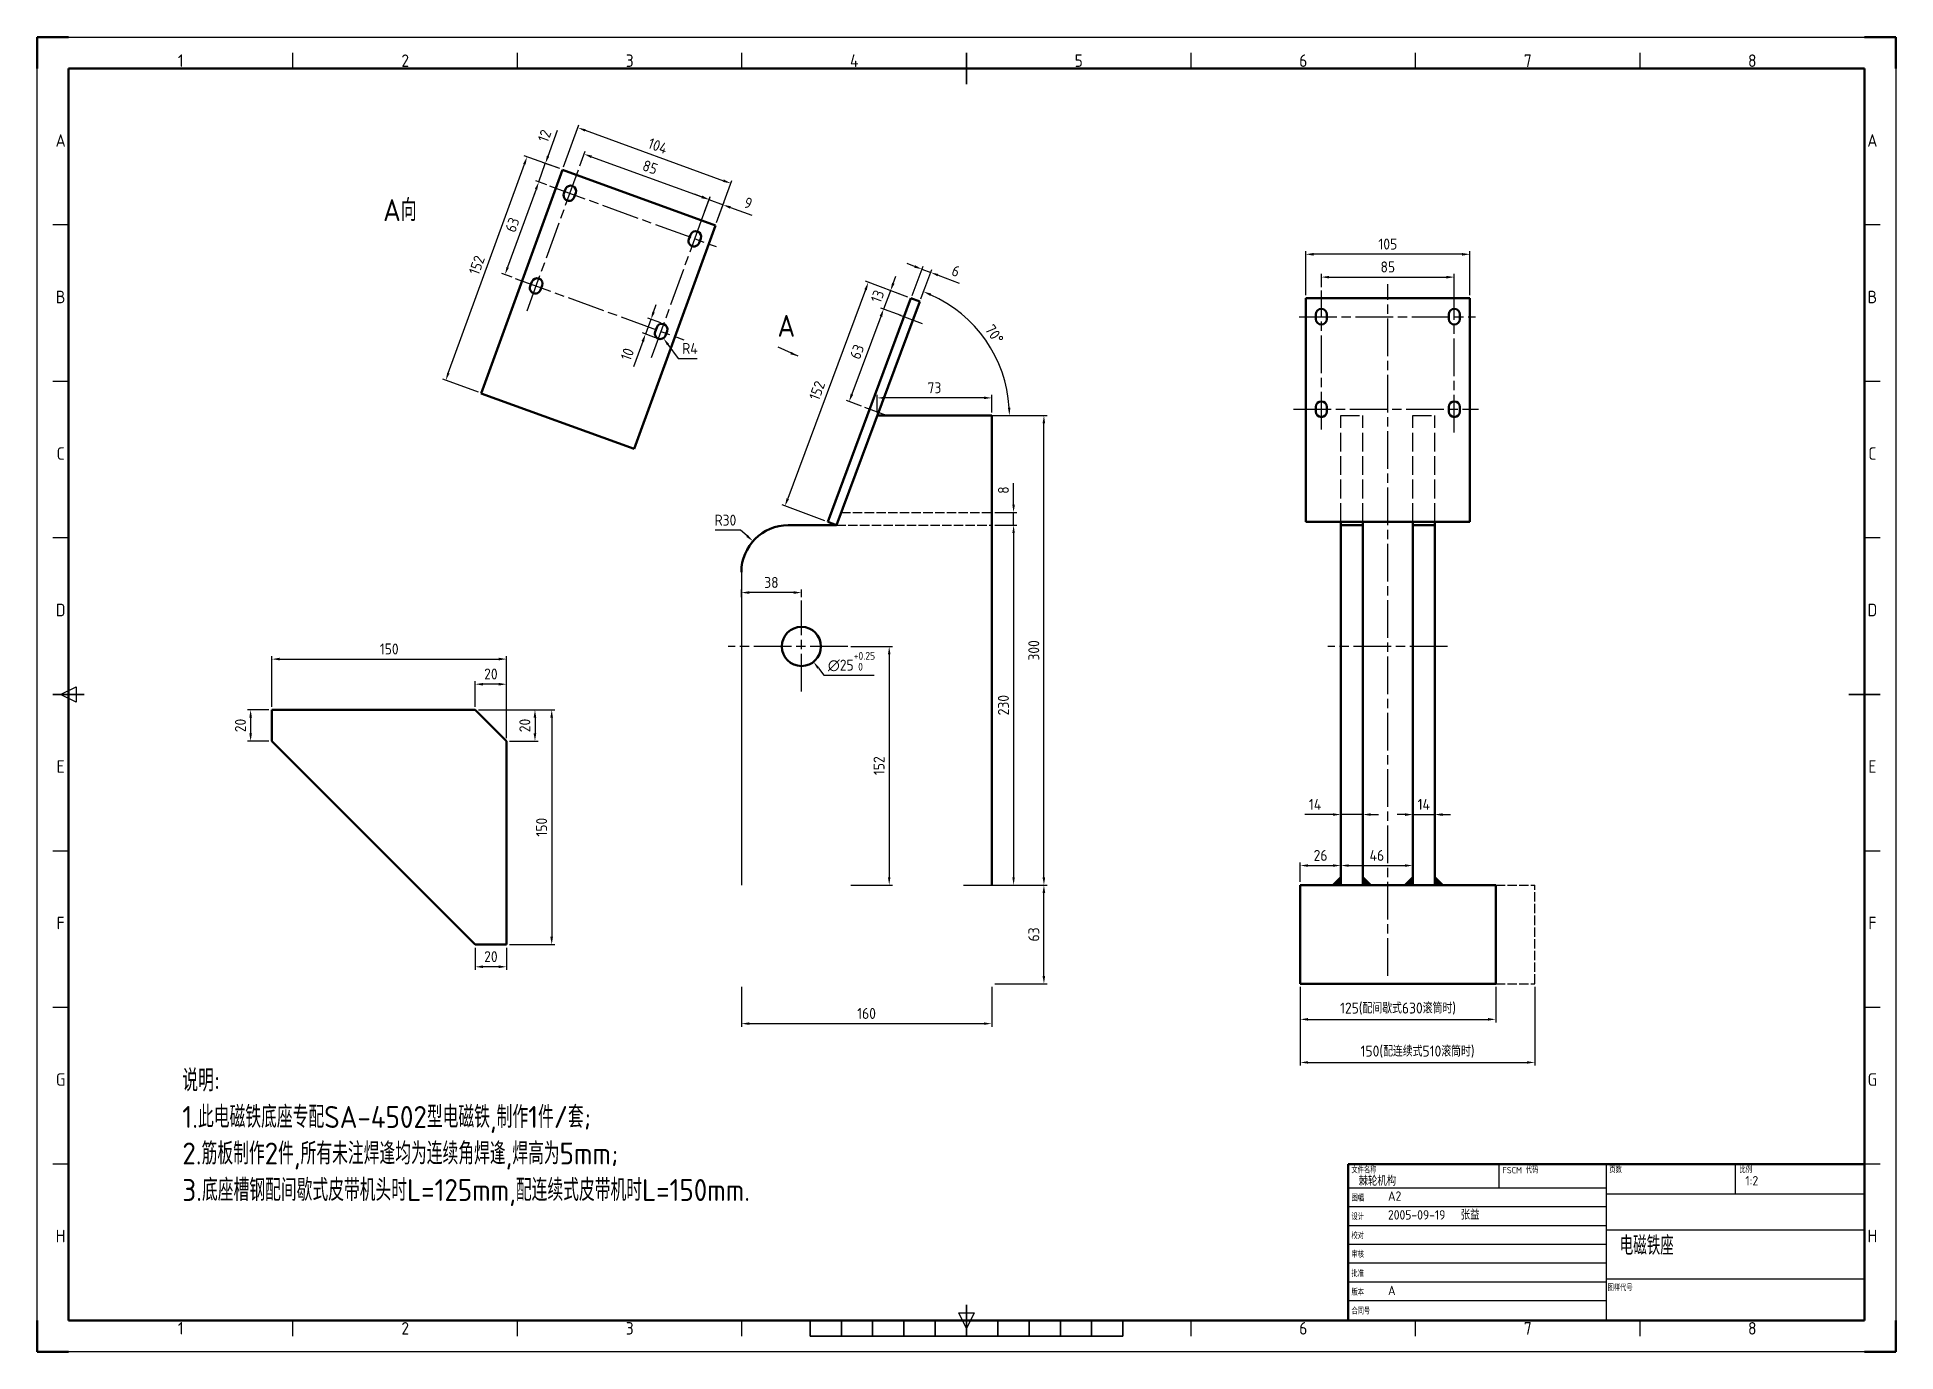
# Model space of a CAD drawing. Header units: millimetres. Extents: x 0 to 1188, y 0 to 840.
import ezdxf
from ezdxf.enums import TextEntityAlignment as Align

# ---------------------------------------------------------------- set-up
doc = ezdxf.new("R2010")
doc.units = ezdxf.units.MM
doc.header["$LTSCALE"] = 2
for name, pattern in [('AM_ISO02W050', [7.5, 6, -1.5]), ('AM_ISO02W050x2', [3.75, 3, -0.75]), ('AM_ISO08W050', [18, 12, -1.5, 3, -1.5]), ('AM_ISO09W050', [22.5, 12, -1.5, 3, -1.5, 3, -1.5])]:
    doc.linetypes.add(name, pattern=pattern)
doc.layers.add('1轮廓实线层', color=7, linetype='Continuous')
for name, color, linetype, lineweight in [('AM_0', 7, 'Continuous', 50), ('AM_11', 3, 'AM_ISO09W050', 25), ('AM_3', 6, 'AM_ISO02W050', 25), ('AM_5', 3, 'Continuous', 25), ('AM_6', 2, 'Continuous', 35), ('AM_7', 4, 'AM_ISO08W050', 25), ('AM_BOR', 7, 'Continuous', 50)]:
    doc.layers.add(name, color=color, linetype=linetype, lineweight=lineweight)
doc.styles.add('ACISOTS', font='isocp.shx', dxfattribs={"height": 1, "bigfont": 'gbcbig.shx'})
doc.styles.get("Standard").update_dxf_attribs({"font": 'ISOCP.SHX', "bigfont": 'gbcbig.shx'})
doc.dimstyles.new('AM_ISO', dxfattribs={"dimscale": 2, "dimtxt": 3.5, "dimasz": 2.5, "dimexe": 1, "dimexo": 1, "dimgap": 1.5, "dimtad": 1, "dimdec": 0, "dimdsep": 46, "dimtxsty": 'Standard', "dimcen": 0, "dimclrd": 256, "dimclre": 256, "dimclrt": 2, "dimadec": 0, "dimazin": 2, "dimtp": 0.1, "dimtm": 0.1, "dimtfac": 0.71, "dimtdec": 0, "dimtmove": 0, "dimatfit": 3, "dimfxl": 1, "dimlwd": -1, "dimlwe": -1, "dimarcsym": 1})
doc.dimstyles.new('AM_ISO$3', dxfattribs={"dimscale": 2, "dimtxt": 3.5, "dimasz": 2.5, "dimexe": 1, "dimexo": 1, "dimgap": 1.5, "dimtad": 1, "dimtoh": 1, "dimdec": 0, "dimdsep": 46, "dimtxsty": 'Standard', "dimcen": 0, "dimclrd": 256, "dimclre": 256, "dimclrt": 2, "dimadec": 0, "dimazin": 2, "dimtp": 0.1, "dimtm": 0.1, "dimtfac": 0.71, "dimtdec": 0, "dimtofl": 0, "dimtmove": 0, "dimatfit": 0, "dimfxl": 1, "dimlwd": -1, "dimlwe": -1, "dimarcsym": 1})
doc.dimstyles.new('AM_ISO$4', dxfattribs={"dimscale": 2, "dimtxt": 3.5, "dimasz": 2.5, "dimexe": 1, "dimexo": 1, "dimgap": 1.5, "dimtad": 1, "dimtoh": 1, "dimdec": 0, "dimdsep": 46, "dimtxsty": 'Standard', "dimcen": 0, "dimclrd": 256, "dimclre": 256, "dimclrt": 2, "dimadec": 0, "dimazin": 2, "dimtp": 0.1, "dimtm": 0.1, "dimtfac": 0.71, "dimtdec": 0, "dimtofl": 0, "dimtmove": 0, "dimatfit": 0, "dimfxl": 1, "dimlwd": -1, "dimlwe": -1, "dimarcsym": 1})
doc.dimstyles.new('AM_ISO$7', dxfattribs={"dimscale": 2, "dimtxt": 5, "dimasz": 2.5, "dimexe": 1, "dimexo": 1, "dimgap": 1.5, "dimtad": 1, "dimdec": 0, "dimdsep": 46, "dimtxsty": 'Standard', "dimcen": 0, "dimclrd": 256, "dimclre": 256, "dimclrt": 2, "dimadec": 0, "dimazin": 2, "dimtp": 0.1, "dimtm": 0.1, "dimtfac": 0.71, "dimtdec": 0, "dimtmove": 0, "dimatfit": 3, "dimfxl": 1, "dimlwd": -1, "dimlwe": -1, "dimarcsym": 1})

# ---------------------------------------------------------------- blocks, each defined once
blk = doc.blocks.new('ISO_A2')
for p, q in [((584, 410), (10, 410)), ((10, 410), (10, 10)), ((584, 10), (584, 410)), ((10, 10), (584, 10))]:
    blk.add_line(p, q)
at = {"layer": 'AM_BOR'}
for p, q in [((10, 420), (0, 420)), ((0, 420), (0, 410)), ((594, 420), (584, 420)), ((594, 410), (594, 420)), ((0, 0), (0, 10)), ((594, 0), (594, 10)), ((0, 0), (10, 0)), ((594, 0), (584, 0))]:
    blk.add_line(p, q, dxfattribs=at)
at = {"layer": 'AM_BOR', "color": 1, "lineweight": 25}
for p, q in [((0, 420), (594, 420)), ((0, 0), (0, 420)), ((594, 420), (594, 0)), ((81.75, 410), (81.75, 415)), ((153.5, 410), (153.5, 415)), ((225.25, 410), (225.25, 415)), ((368.75, 410), (368.75, 415)), ((440.5, 410), (440.5, 415)), ((512.25, 410), (512.25, 415)), ((10, 360), (5, 360)), ((589, 360), (584, 360)), ((10, 310), (5, 310)), ((589, 310), (584, 310)), ((10, 260), (5, 260)), ((589, 260), (584, 260)), ((7.5, 210), (12.5, 212.5)), ((12.5, 207.5), (7.5, 210)), ((12.5, 212.5), (12.5, 207.5)), ((10, 160), (5, 160)), ((589, 160), (584, 160)), ((10, 110), (5, 110)), ((589, 110), (584, 110)), ((10, 60), (5, 60)), ((589, 60), (584, 60)), ((297, 7.5), (294.5, 12.5)), ((294.5, 12.5), (299.5, 12.5)), ((299.5, 12.5), (297, 7.5)), ((81.75, 5), (81.75, 10)), ((153.5, 5), (153.5, 10)), ((225.25, 5), (225.25, 10)), ((368.75, 5), (368.75, 10)), ((440.5, 5), (440.5, 10)), ((512.25, 5), (512.25, 10)), ((594, 0), (0, 0))]:
    blk.add_line(p, q, dxfattribs=at)
at = {"layer": 'AM_BOR', "color": 2, "lineweight": 35}
for p, q in [((297, 405), (297, 415)), ((5, 210), (15, 210)), ((579, 210), (589, 210)), ((297, 10), (297, 15)), ((247, 5), (247, 10)), ((257, 5), (257, 10)), ((267, 5), (267, 10)), ((277, 5), (277, 10)), ((287, 5), (287, 10)), ((297, 10), (297, 5)), ((307, 5), (307, 10)), ((317, 5), (317, 10)), ((327, 5), (327, 10)), ((337, 5), (337, 10)), ((347, 5), (347, 10)), ((247, 5), (347, 5))]:
    blk.add_line(p, q, dxfattribs=at)
at = {"layer": 'AM_BOR', "color": 1, "lineweight": 25, "style": 'ACISOTS'}
for s, p in [('1', (45.875, 412.5)), ('2', (117.625, 412.5)), ('3', (189.375, 412.5)), ('4', (261.125, 412.5)), ('5', (332.875, 412.5)), ('6', (404.625, 412.5)), ('7', (476.375, 412.5)), ('8', (548.125, 412.5)), ('A', (7.5, 387)), ('A', (586.5, 387)), ('B', (7.5, 337)), ('B', (586.5, 337)), ('C', (7.5, 287)), ('C', (586.5, 287)), ('D', (7.5, 237)), ('D', (586.5, 237)), ('E', (7.5, 187)), ('E', (586.5, 187)), ('F', (7.5, 137)), ('F', (586.5, 137)), ('G', (7.5, 87)), ('G', (586.5, 87)), ('H', (7.5, 37)), ('H', (586.5, 37)), ('1', (45.875, 7.5)), ('2', (117.625, 7.5)), ('3', (189.375, 7.5)), ('6', (404.625, 7.5)), ('7', (476.375, 7.5)), ('8', (548.125, 7.5))]:
    blk.add_text(s, height=4, dxfattribs=at).set_placement(p, align=Align.MIDDLE)
blk = doc.blocks.new('ISO_TITLEA')
for p, q in [((0, 50), (-165, 50)), ((-165, 0), (-165, 50)), ((0, 0), (0, 50)), ((0, 0), (-165, 0))]:
    blk.add_line(p, q)
at = {"layer": 'AM_BOR', "color": 1, "lineweight": 25}
for p, q in [((-116.86, 50), (-116.86, 42.38)), ((-82.5, 0), (-82.5, 50)), ((-41.25, 40.35), (-41.25, 50)), ((-165, 42.38), (-82.5, 42.38)), ((-165, 42), (-165, 30)), ((-165, 36.38), (-82.5, 36.38)), ((0, 40.35), (-82.5, 40.35)), ((-165, 30.38), (-82.5, 30.38)), ((-165, 24.38), (-82.5, 24.38)), ((-82.5, 29.01), (0, 29.01)), ((-165, 18.38), (-82.5, 18.38)), ((-165, 12.38), (-82.5, 12.38)), ((-82.5, 13.29), (0, 13.29)), ((-165, 6.38), (-82.5, 6.38))]:
    blk.add_line(p, q, dxfattribs=at)
at = {"layer": 'AM_BOR', "color": 1, "lineweight": 25, "style": 'ACISOTS'}
for s, p in [('文件名称', (-163.97, 47.04)), ('FSCM 代码', (-115.7, 47.04)), ('页数', (-81.55, 47.11)), ('比例', (-39.97, 47.11)), ('图幅', (-163.97, 38.14)), ('设计', (-163.97, 32.14)), ('校对', (-163.97, 26.05)), ('审核', (-163.97, 20.08)), ('批准', (-163.97, 13.99)), ('版本', (-163.97, 7.99)), ('图样代号', (-82.12, 9.41)), ('合同号', (-163.97, 1.99))]:
    blk.add_text(s, height=2, dxfattribs=at).set_placement(p)
at = {"layer": 'AM_BOR', "color": 2, "lineweight": 35, "style": 'ACISOTS'}
for tag, p, height in [('GEN-TITLE-DWG{13.6}', (-161.69, 43.04), 3), ('GEN-TITLE-FSCM{8.6}', (-113.32, 43.04), 3), ('GEN-TITLE-SHEET{11.8}', (-79.67, 43.11), 3), ('GEN-TITLE-SCA{12.7}', (-38.05, 43.13), 3), ('GEN-TITLE-SIZ{22.6}', (-152.3, 38.23), 3), ('GEN-TITLE-DACT{21}', (-78.21, 33.14), 3.5), ('GEN-TITLE-DAT{7.1}', (-152.3, 32.23), 3), ('GEN-TITLE-NAME{14.9}', (-129.04, 32.23), 3), ('GEN-TITLE-CHKD{7.1}', (-152.3, 26.14), 3), ('GEN-TITLE-CHKM{14.9}', (-129.04, 26.14), 3), ('GEN-TITLE-DES1{12.3}', (-78.24, 20.94), 6), ('GEN-TITLE-APPD{7.1}', (-152.3, 20.17), 3), ('GEN-TITLE-APPM{14.9}', (-129.04, 20.17), 3), ('GEN-TITLE-DES2{24.5}', (-78.21, 15.44), 3), ('GEN-TITLE-ISSD{7.1}', (-152.3, 14.08), 3), ('GEN-TITLE-ISSM{14.9}', (-129.04, 14.08), 3), ('GEN-TITLE-REV{22.6}', (-152.3, 8.08), 3), ('GEN-TITLE-CTRN{19.4}', (-152.3, 2.08), 3.5)]:
    blk.add_attdef(tag, p, '', height=height, dxfattribs=at)
at = {"layer": 'AM_BOR', "style": 'ACISOTS'}
blk.add_attdef('GEN-TITLE-NR{12.3}', (-78.08, 1.63), '', height=6, dxfattribs=at)
blk = doc.blocks.new('*D5')
at = {"layer": 'AM_5'}
for p, q in [((612.1, 298.2), (645.5, 298.2)), ((643.5, 240.2), (643.5, 293.2)), ((612.1, 235.2), (645.5, 235.2))]:
    blk.add_line(p, q, dxfattribs=at)
for points in [[(642.6, 293.2), (644.3, 293.2), (643.5, 298.2)], [(642.6, 240.2), (644.3, 240.2), (643.5, 235.2)]]:
    blk.add_solid(points, dxfattribs=at)
at = {"layer": 'Defpoints', "color": 0}
for p in [(610.1, 298.2), (643.5, 298.2), (610.1, 235.2)]:
    blk.add_point(p, dxfattribs=at)
at = {"layer": 'AM_5', "color": 2, "insert": (637, 266.7), "char_height": 7, "attachment_point": 5, "rotation": 90}
blk.add_mtext('63', dxfattribs=at)
blk = doc.blocks.new('*D6')
at = {"layer": 'AM_5'}
for p, q in [((579, 598.2), (645.5, 598.2)), ((643.5, 303.2), (643.5, 593.2)), ((612.1, 298.2), (645.5, 298.2))]:
    blk.add_line(p, q, dxfattribs=at)
for points in [[(642.6, 593.2), (644.3, 593.2), (643.5, 598.2)], [(642.6, 303.2), (644.3, 303.2), (643.5, 298.2)]]:
    blk.add_solid(points, dxfattribs=at)
at = {"layer": 'Defpoints', "color": 0}
for p in [(577, 598.2), (643.5, 598.2), (610.1, 298.2)]:
    blk.add_point(p, dxfattribs=at)
at = {"layer": 'AM_5', "color": 2, "insert": (637, 448.2), "char_height": 7, "attachment_point": 5, "rotation": 90}
blk.add_mtext('300', dxfattribs=at)
blk = doc.blocks.new('*D7')
at = {"layer": 'AM_5'}
for p, q in [((334, 756), (311.2, 764.2)), ((262.8, 625.4), (311.4, 758.8)), ((282, 613.1), (259.3, 621.4))]:
    blk.add_line(p, q, dxfattribs=at)
for points in [[(310.6, 759.1), (312.2, 758.6), (313.1, 763.5)], [(262.1, 625.7), (263.6, 625.1), (261.1, 620.7)]]:
    blk.add_solid(points, dxfattribs=at)
at = {"layer": 'Defpoints', "color": 0}
for p in [(313.1, 763.5), (335.8, 755.3), (283.8, 612.4)]:
    blk.add_point(p, dxfattribs=at)
at = {"layer": 'AM_5', "color": 2, "insert": (281, 694.3), "char_height": 7, "attachment_point": 5, "rotation": 70}
blk.add_mtext('152', dxfattribs=at)
blk = doc.blocks.new('*D8')
at = {"layer": 'AM_5'}
for p, q in [((336.5, 757.1), (346.3, 784)), ((350.3, 780.5), (438.7, 748.3)), ((434.2, 721.6), (444, 748.5))]:
    blk.add_line(p, q, dxfattribs=at)
for points in [[(350.6, 781.2), (350, 779.7), (345.6, 782.2)], [(438.9, 749.1), (438.4, 747.5), (443.4, 746.6)]]:
    blk.add_solid(points, dxfattribs=at)
at = {"layer": 'Defpoints', "color": 0}
for p in [(335.8, 755.3), (443.4, 746.6), (433.6, 719.7)]:
    blk.add_point(p, dxfattribs=at)
at = {"layer": 'AM_5', "color": 2, "insert": (396.7, 770.5), "char_height": 7, "attachment_point": 5, "rotation": 340}
blk.add_mtext('104', dxfattribs=at)
blk = doc.blocks.new('*D9')
at = {"layer": 'AM_5'}
for p, q in [((450.1, 482.1), (450.1, 487.1)), ((488.5, 482.1), (488.5, 487.1)), ((483.5, 485.1), (455.1, 485.1))]:
    blk.add_line(p, q, dxfattribs=at)
for points in [[(455.1, 486), (455.1, 484.3), (450.1, 485.1)], [(483.5, 486), (483.5, 484.3), (488.5, 485.1)]]:
    blk.add_solid(points, dxfattribs=at)
at = {"layer": 'Defpoints', "color": 0}
for p in [(450.1, 485.1), (450.1, 480.1), (488.5, 480.1)]:
    blk.add_point(p, dxfattribs=at)
at = {"layer": 'AM_5', "color": 2, "insert": (469.3, 491.6), "char_height": 7, "attachment_point": 5}
blk.add_mtext('38', dxfattribs=at)
blk = doc.blocks.new('*D10')
at = {"layer": 'AM_5'}
for p, q in [((449.6, 524.9), (433.3, 524.9)), ((453.8, 521.3), (449.6, 524.9))]:
    blk.add_line(p, q, dxfattribs=at)
blk.add_solid([(454.3, 521.9), (453.2, 520.7), (457.5, 518)], dxfattribs=at)
at = {"layer": 'Defpoints', "color": 0}
for p in [(457.5, 518), (480.1, 498.2)]:
    blk.add_point(p, dxfattribs=at)
at = {"layer": 'AM_5', "color": 2, "insert": (439.9, 531.4), "char_height": 7, "attachment_point": 5}
blk.add_mtext('R30', dxfattribs=at)
blk = doc.blocks.new('*D11')
at = {"layer": 'AM_5'}
for p, q in [((545.4, 678), (541, 666.3)), ((556.6, 673.9), (543.6, 678.7)), ((547.2, 682.7), (548.9, 687.4)), ((552.3, 662.1), (539.2, 666.9)), ((539.3, 661.6), (537.5, 656.9))]:
    blk.add_line(p, q, dxfattribs=at)
for points in [[(546.4, 683), (548, 682.4), (545.4, 678)], [(538.5, 661.9), (540.1, 661.3), (541, 666.3)]]:
    blk.add_solid(points, dxfattribs=at)
at = {"layer": 'Defpoints', "color": 0}
for p in [(541, 666.3), (558.5, 673.2), (554.1, 661.4)]:
    blk.add_point(p, dxfattribs=at)
at = {"layer": 'AM_5', "color": 2, "insert": (537.1, 674.4), "char_height": 7, "attachment_point": 5, "rotation": 69.5696}
blk.add_mtext('13', dxfattribs=at)
blk = doc.blocks.new('*D12')
at = {"layer": 'AM_5'}
for p, q in [((552.3, 662.1), (539.2, 666.9)), ((539.3, 661.6), (520.8, 611.9)), ((526.9, 604.3), (517.2, 607.9))]:
    blk.add_line(p, q, dxfattribs=at)
for points in [[(538.5, 661.9), (540.1, 661.3), (541, 666.3)], [(520, 612.2), (521.6, 611.6), (519, 607.2)]]:
    blk.add_solid(points, dxfattribs=at)
at = {"layer": 'Defpoints', "color": 0}
for p in [(554.1, 661.4), (519, 607.2), (528.8, 603.6)]:
    blk.add_point(p, dxfattribs=at)
at = {"layer": 'AM_5', "color": 2, "insert": (524, 639), "char_height": 7, "attachment_point": 5, "rotation": 69.5696}
blk.add_mtext('63', dxfattribs=at)
blk = doc.blocks.new('*D13')
at = {"layer": 'AM_5'}
for p, q in [((529.5, 678.6), (479.8, 545.2)), ((556.6, 673.9), (529.4, 684)), ((503.4, 531), (476.2, 541.2))]:
    blk.add_line(p, q, dxfattribs=at)
for points in [[(528.7, 678.9), (530.3, 678.3), (531.2, 683.3)], [(479, 545.5), (480.6, 544.9), (478, 540.5)]]:
    blk.add_solid(points, dxfattribs=at)
at = {"layer": 'Defpoints', "color": 0}
for p in [(558.5, 673.2), (478, 540.5), (505.3, 530.3)]:
    blk.add_point(p, dxfattribs=at)
at = {"layer": 'AM_5', "color": 2, "insert": (498.5, 614.2), "char_height": 7, "attachment_point": 5, "rotation": 69.5696}
blk.add_mtext('152', dxfattribs=at)
blk = doc.blocks.new('*D14')
at = {"layer": 'AM_5'}
for p, q in [((537, 600.2), (537, 611.5)), ((605.1, 609.5), (542, 609.5)), ((610.1, 600.2), (610.1, 611.5))]:
    blk.add_line(p, q, dxfattribs=at)
for points in [[(542, 610.4), (542, 608.7), (537, 609.5)], [(605.1, 610.4), (605.1, 608.7), (610.1, 609.5)]]:
    blk.add_solid(points, dxfattribs=at)
at = {"layer": 'Defpoints', "color": 0}
for p in [(537, 609.5), (537, 598.2), (610.1, 598.2)]:
    blk.add_point(p, dxfattribs=at)
at = {"layer": 'AM_5', "color": 2, "insert": (573.5, 616), "char_height": 7, "attachment_point": 5}
blk.add_mtext('73', dxfattribs=at)
blk = doc.blocks.new('*D15')
at = {"layer": 'AM_5'}
for p, q in [((564.8, 672.9), (567.2, 679.2)), ((612.1, 598.2), (623.4, 598.2))]:
    blk.add_line(p, q, dxfattribs=at)
blk.add_arc((537, 598.2), 84.4, 3.3937, 66.1759, dxfattribs=at)
for points in [[(570.8, 674.7), (571.4, 676.2), (566.5, 677.4)], [(622.1, 603.3), (620.5, 603.2), (621.4, 598.2)]]:
    blk.add_solid(points, dxfattribs=at)
at = {"layer": 'Defpoints', "color": 0}
for p in [(564.1, 671.1), (614.6, 631.5), (537, 598.2), (610.1, 598.2), (510.9, 528.2)]:
    blk.add_point(p, dxfattribs=at)
at = {"layer": 'AM_5', "color": 2, "insert": (611.8, 650.2), "char_height": 7, "attachment_point": 5, "rotation": 304.7848}
blk.add_mtext('70°', dxfattribs=at)
blk = doc.blocks.new('*D16')
at = {"layer": 'AM_5'}
for p, q in [((346.8, 757.7), (350.3, 767.2)), ((354.3, 763.6), (424.8, 738)), ((426.6, 728.3), (430.2, 738.1))]:
    blk.add_line(p, q, dxfattribs=at)
for points in [[(354.6, 764.4), (354, 762.8), (349.6, 765.3)], [(425.1, 738.8), (424.5, 737.2), (429.5, 736.3)]]:
    blk.add_solid(points, dxfattribs=at)
at = {"layer": 'Defpoints', "color": 0}
for p in [(346.2, 755.8), (425.9, 726.4), (429.5, 736.3)]:
    blk.add_point(p, dxfattribs=at)
at = {"layer": 'AM_5', "color": 2, "insert": (391.8, 756.9), "char_height": 7, "attachment_point": 5, "rotation": 340}
blk.add_mtext('85', dxfattribs=at)
blk = doc.blocks.new('*D17')
at = {"layer": 'AM_5'}
for p, q in [((326.6, 764), (332.6, 780.6)), ((320.6, 747.5), (324.8, 759.3)), ((334, 756), (323, 760)), ((318.9, 742.8), (317.2, 738.1)), ((325.7, 745.7), (318.7, 748.2))]:
    blk.add_line(p, q, dxfattribs=at)
for points in [[(325.8, 764.3), (327.3, 763.7), (324.8, 759.3)], [(318.1, 743.1), (319.6, 742.5), (320.6, 747.5)]]:
    blk.add_solid(points, dxfattribs=at)
at = {"layer": 'Defpoints', "color": 0}
for p in [(324.8, 759.3), (335.8, 755.3), (327.5, 745)]:
    blk.add_point(p, dxfattribs=at)
at = {"layer": 'AM_5', "color": 2, "insert": (324.3, 776.9), "char_height": 7, "attachment_point": 5, "rotation": 70}
blk.add_mtext('12', dxfattribs=at)
blk = doc.blocks.new('*D18')
at = {"layer": 'AM_5'}
for p, q in [((318.9, 742.8), (300.7, 693)), ((325.7, 745.7), (318.7, 748.2)), ((303.7, 686.6), (297.1, 689))]:
    blk.add_line(p, q, dxfattribs=at)
for points in [[(318.1, 743.1), (319.6, 742.5), (320.6, 747.5)], [(300, 693.3), (301.5, 692.7), (299, 688.3)]]:
    blk.add_solid(points, dxfattribs=at)
at = {"layer": 'Defpoints', "color": 0}
for p in [(327.5, 745), (299, 688.3), (305.6, 685.9)]:
    blk.add_point(p, dxfattribs=at)
at = {"layer": 'AM_5', "color": 2, "insert": (303.7, 720.1), "char_height": 7, "attachment_point": 5, "rotation": 70}
blk.add_mtext('63', dxfattribs=at)
blk = doc.blocks.new('*D19')
at = {"layer": 'AM_5'}
for p, q in [((560.8, 693.5), (556.1, 695.3)), ((559.2, 675), (566.2, 693.7)), ((564.8, 672.9), (571.8, 691.6)), ((565.5, 691.8), (571.1, 689.7)), ((575.8, 687.9), (589.4, 682.9))]:
    blk.add_line(p, q, dxfattribs=at)
for points in [[(561.1, 694.3), (560.5, 692.7), (565.5, 691.8)], [(576.1, 688.7), (575.5, 687.2), (571.1, 689.7)]]:
    blk.add_solid(points, dxfattribs=at)
at = {"layer": 'Defpoints', "color": 0}
for p in [(571.1, 689.7), (558.5, 673.2), (564.1, 671.1)]:
    blk.add_point(p, dxfattribs=at)
at = {"layer": 'AM_5', "color": 2, "insert": (587.2, 690.6), "char_height": 7, "attachment_point": 5, "rotation": 339.5696}
blk.add_mtext('6', dxfattribs=at)
blk = doc.blocks.new('*D20')
at = {"layer": 'AM_5'}
for p, q in [((499.3, 436.9), (502.9, 432.4)), ((502.9, 432.4), (535, 432.4))]:
    blk.add_line(p, q, dxfattribs=at)
blk.add_solid([(499.9, 437.4), (498.6, 436.4), (496.2, 440.9)], dxfattribs=at)
at = {"layer": 'Defpoints', "color": 0}
for p in [(480.7, 460.5), (496.2, 440.9)]:
    blk.add_point(p, dxfattribs=at)
at = {"layer": 'AM_5', "color": 2, "insert": (520.5, 441), "char_height": 7, "attachment_point": 5}
blk.add_mtext('∅25{}{\\H0.71x;\\C3;\\S+0.25^  0;}', dxfattribs=at)
blk = doc.blocks.new('*D21')
at = {"layer": 'AM_5'}
for p, q in [((810.8, 675.2), (810.8, 703.3)), ((910.8, 701.3), (815.8, 701.3)), ((915.8, 675.2), (915.8, 703.3))]:
    blk.add_line(p, q, dxfattribs=at)
for points in [[(815.8, 702.1), (815.8, 700.4), (810.8, 701.3)], [(910.8, 702.1), (910.8, 700.4), (915.8, 701.3)]]:
    blk.add_solid(points, dxfattribs=at)
at = {"layer": 'Defpoints', "color": 0}
for p in [(810.8, 701.3), (810.8, 673.2), (915.8, 673.2)]:
    blk.add_point(p, dxfattribs=at)
at = {"layer": 'AM_5', "color": 2, "insert": (863.3, 707.8), "char_height": 7, "attachment_point": 5}
blk.add_mtext('105', dxfattribs=at)
blk = doc.blocks.new('*D22')
at = {"layer": 'AM_5'}
for p, q in [((612.1, 528.2), (626.1, 528.2)), ((624.1, 523.2), (624.1, 303.2)), ((592.1, 298.2), (626.1, 298.2))]:
    blk.add_line(p, q, dxfattribs=at)
for points in [[(623.3, 523.2), (624.9, 523.2), (624.1, 528.2)], [(623.3, 303.2), (624.9, 303.2), (624.1, 298.2)]]:
    blk.add_solid(points, dxfattribs=at)
at = {"layer": 'Defpoints', "color": 0}
for p in [(610.1, 528.2), (590.1, 298.2), (624.1, 298.2)]:
    blk.add_point(p, dxfattribs=at)
at = {"layer": 'AM_5', "color": 2, "insert": (617.6, 413.2), "char_height": 7, "attachment_point": 5, "rotation": 90}
blk.add_mtext('230', dxfattribs=at)
blk = doc.blocks.new('*D23')
at = {"layer": 'AM_5'}
for p, q in [((520.1, 450.7), (546.6, 450.7)), ((544.6, 445.7), (544.6, 303.2)), ((520.1, 298.2), (546.6, 298.2))]:
    blk.add_line(p, q, dxfattribs=at)
for points in [[(543.8, 445.7), (545.4, 445.7), (544.6, 450.7)], [(543.8, 303.2), (545.4, 303.2), (544.6, 298.2)]]:
    blk.add_solid(points, dxfattribs=at)
at = {"layer": 'Defpoints', "color": 0}
for p in [(518.1, 450.7), (518.1, 298.2), (544.6, 298.2)]:
    blk.add_point(p, dxfattribs=at)
at = {"layer": 'AM_5', "color": 2, "insert": (538.1, 374.5), "char_height": 7, "attachment_point": 5, "rotation": 90}
blk.add_mtext('152', dxfattribs=at)
blk = doc.blocks.new('*D24')
at = {"layer": 'AM_5'}
for p, q in [((624.1, 541.2), (624.1, 555)), ((612.1, 536.2), (626.1, 536.2)), ((624.1, 528.2), (624.1, 536.2)), ((612.1, 528.2), (626.1, 528.2)), ((624.1, 523.2), (624.1, 518.2))]:
    blk.add_line(p, q, dxfattribs=at)
for points in [[(623.3, 541.2), (624.9, 541.2), (624.1, 536.2)], [(623.3, 523.2), (624.9, 523.2), (624.1, 528.2)]]:
    blk.add_solid(points, dxfattribs=at)
at = {"layer": 'Defpoints', "color": 0}
for p in [(610.1, 536.2), (624.1, 536.2), (610.1, 528.2)]:
    blk.add_point(p, dxfattribs=at)
at = {"layer": 'AM_5', "color": 2, "insert": (617.6, 550.6), "char_height": 7, "attachment_point": 5, "rotation": 90}
blk.add_mtext('8', dxfattribs=at)
blk = doc.blocks.new('*D25')
at = {"layer": 'AM_5'}
for p, q in [((807.3, 233.2), (807.3, 210.4)), ((932.3, 233.2), (932.3, 210.4)), ((812.3, 212.4), (927.3, 212.4))]:
    blk.add_line(p, q, dxfattribs=at)
for points in [[(812.3, 213.3), (812.3, 211.6), (807.3, 212.4)], [(927.3, 213.3), (927.3, 211.6), (932.3, 212.4)]]:
    blk.add_solid(points, dxfattribs=at)
at = {"layer": 'Defpoints', "color": 0}
for p in [(807.3, 235.2), (932.3, 235.2), (932.3, 212.4)]:
    blk.add_point(p, dxfattribs=at)
at = {"layer": 'AM_5', "color": 2, "insert": (869.8, 219.3), "char_height": 7, "attachment_point": 5}
blk.add_mtext('125(配间歇式630滚筒时)', dxfattribs=at)
blk = doc.blocks.new('*D26')
at = {"layer": 'AM_5'}
for p, q in [((807.3, 300.2), (807.3, 312.7)), ((812.3, 310.7), (828.3, 310.7)), ((833.3, 300.2), (833.3, 312.7))]:
    blk.add_line(p, q, dxfattribs=at)
for points in [[(812.3, 311.5), (812.3, 309.9), (807.3, 310.7)], [(828.3, 311.5), (828.3, 309.9), (833.3, 310.7)]]:
    blk.add_solid(points, dxfattribs=at)
at = {"layer": 'Defpoints', "color": 0}
for p in [(833.3, 310.7), (807.3, 298.2), (833.3, 298.2)]:
    blk.add_point(p, dxfattribs=at)
at = {"layer": 'AM_5', "color": 2, "insert": (820.3, 317.2), "char_height": 7, "attachment_point": 5}
blk.add_mtext('26', dxfattribs=at)
blk = doc.blocks.new('*D27')
at = {"layer": 'AM_5'}
for p, q in [((833.3, 300.2), (833.3, 312.7)), ((838.3, 310.7), (874.3, 310.7)), ((879.3, 300.2), (879.3, 312.7))]:
    blk.add_line(p, q, dxfattribs=at)
for points in [[(838.3, 311.5), (838.3, 309.9), (833.3, 310.7)], [(874.3, 311.5), (874.3, 309.9), (879.3, 310.7)]]:
    blk.add_solid(points, dxfattribs=at)
at = {"layer": 'Defpoints', "color": 0}
for p in [(879.3, 310.7), (833.3, 298.2), (879.3, 298.2)]:
    blk.add_point(p, dxfattribs=at)
at = {"layer": 'AM_5', "color": 2, "insert": (856.3, 317.2), "char_height": 7, "attachment_point": 5}
blk.add_mtext('46', dxfattribs=at)
blk = doc.blocks.new('*D28')
at = {"layer": 'AM_5'}
for p, q in [((833.3, 342.6), (833.3, 345.3)), ((847.3, 342.6), (847.3, 345.3)), ((828.3, 343.3), (810.3, 343.3)), ((847.3, 343.3), (833.3, 343.3)), ((852.3, 343.3), (857.3, 343.3))]:
    blk.add_line(p, q, dxfattribs=at)
for points in [[(828.3, 344.1), (828.3, 342.5), (833.3, 343.3)], [(852.3, 344.1), (852.3, 342.5), (847.3, 343.3)]]:
    blk.add_solid(points, dxfattribs=at)
at = {"layer": 'Defpoints', "color": 0}
for p in [(833.3, 340.6), (847.3, 343.3), (847.3, 340.6)]:
    blk.add_point(p, dxfattribs=at)
at = {"layer": 'AM_5', "color": 2, "insert": (816.8, 349.8), "char_height": 7, "attachment_point": 5}
blk.add_mtext('14', dxfattribs=at)
blk = doc.blocks.new('*D29')
at = {"layer": 'AM_5'}
for p, q in [((879.3, 341.5), (879.3, 345.3)), ((893.3, 341.5), (893.3, 345.3)), ((874.3, 343.3), (869.3, 343.3)), ((879.3, 343.3), (893.3, 343.3)), ((898.3, 343.3), (903.3, 343.3))]:
    blk.add_line(p, q, dxfattribs=at)
for points in [[(874.3, 344.1), (874.3, 342.4), (879.3, 343.3)], [(898.3, 344.1), (898.3, 342.4), (893.3, 343.3)]]:
    blk.add_solid(points, dxfattribs=at)
at = {"layer": 'Defpoints', "color": 0}
for p in [(879.3, 339.5), (893.3, 343.3), (893.3, 339.5)]:
    blk.add_point(p, dxfattribs=at)
at = {"layer": 'AM_5', "color": 2, "insert": (886.3, 349.8), "char_height": 7, "attachment_point": 5}
blk.add_mtext('14', dxfattribs=at)
blk = doc.blocks.new('*D30')
at = {"layer": 'AM_5'}
for p, q in [((820.8, 680.2), (820.8, 688.7)), ((825.8, 686.7), (900.8, 686.7)), ((905.8, 680.2), (905.8, 688.7))]:
    blk.add_line(p, q, dxfattribs=at)
for points in [[(825.8, 687.5), (825.8, 685.8), (820.8, 686.7)], [(900.8, 687.5), (900.8, 685.8), (905.8, 686.7)]]:
    blk.add_solid(points, dxfattribs=at)
at = {"layer": 'Defpoints', "color": 0}
for p in [(820.8, 678.2), (905.8, 686.7), (905.8, 678.2)]:
    blk.add_point(p, dxfattribs=at)
at = {"layer": 'AM_5', "color": 2, "insert": (863.3, 693.2), "char_height": 7, "attachment_point": 5}
blk.add_mtext('85', dxfattribs=at)
blk = doc.blocks.new('*D31')
at = {"layer": 'AM_5'}
for p, q in [((424.7, 737.9), (420.1, 739.6)), ((425.3, 724.8), (430.1, 738)), ((429.4, 736.2), (438.4, 732.9)), ((434.2, 721.6), (439.1, 734.8)), ((443.1, 731.2), (456.8, 726.2))]:
    blk.add_line(p, q, dxfattribs=at)
for points in [[(425, 738.7), (424.5, 737.1), (429.4, 736.2)], [(443.4, 732), (442.8, 730.4), (438.4, 732.9)]]:
    blk.add_solid(points, dxfattribs=at)
at = {"layer": 'Defpoints', "color": 0}
for p in [(438.4, 732.9), (424.6, 722.9), (433.6, 719.7)]:
    blk.add_point(p, dxfattribs=at)
at = {"layer": 'AM_5', "color": 2, "insert": (454.5, 734), "char_height": 7, "attachment_point": 5, "rotation": 340}
blk.add_mtext('9', dxfattribs=at)
blk = doc.blocks.new('*D32')
at = {"layer": 'AM_5'}
for p, q in [((394, 664.4), (395.7, 669.1)), ((392.3, 659.7), (388.8, 650.3)), ((398.6, 657.4), (390.4, 660.4)), ((387.1, 645.6), (381.2, 629.4)), ((395.2, 648), (387, 651))]:
    blk.add_line(p, q, dxfattribs=at)
for points in [[(393.2, 664.7), (394.8, 664.1), (392.3, 659.7)], [(386.3, 645.9), (387.9, 645.3), (388.8, 650.3)]]:
    blk.add_solid(points, dxfattribs=at)
at = {"layer": 'Defpoints', "color": 0}
for p in [(400.5, 656.7), (388.8, 650.3), (397.1, 647.3)]:
    blk.add_point(p, dxfattribs=at)
at = {"layer": 'AM_5', "color": 2, "insert": (377.2, 637.4), "char_height": 7, "attachment_point": 5, "rotation": 70}
blk.add_mtext('10', dxfattribs=at)
blk = doc.blocks.new('*D33')
at = {"layer": 'AM_5'}
for p, q in [((403.2, 643.7), (409.7, 634.6)), ((409.7, 634.6), (421.8, 634.6))]:
    blk.add_line(p, q, dxfattribs=at)
blk.add_solid([(403.9, 644.1), (402.5, 643.2), (400.3, 647.7)], dxfattribs=at)
at = {"layer": 'Defpoints', "color": 0}
for p in [(398.3, 650.6), (400.3, 647.7)]:
    blk.add_point(p, dxfattribs=at)
at = {"layer": 'AM_5', "color": 2, "insert": (417.2, 641.1), "char_height": 7, "attachment_point": 5}
blk.add_mtext('R4', dxfattribs=at)
blk = doc.blocks.new('*D34')
at = {"layer": 'AM_5'}
for p, q in [((150, 412.2), (150, 444.6)), ((155, 442.6), (295, 442.6)), ((300, 392.2), (300, 444.6))]:
    blk.add_line(p, q, dxfattribs=at)
for points in [[(155, 443.5), (155, 441.8), (150, 442.6)], [(295, 443.5), (295, 441.8), (300, 442.6)]]:
    blk.add_solid(points, dxfattribs=at)
at = {"layer": 'Defpoints', "color": 0}
for p in [(300, 442.6), (150, 410.2), (300, 390.2)]:
    blk.add_point(p, dxfattribs=at)
at = {"layer": 'AM_5', "color": 2, "insert": (225, 449.1), "char_height": 7, "attachment_point": 5}
blk.add_mtext('150', dxfattribs=at)
blk = doc.blocks.new('*D35')
at = {"layer": 'AM_5'}
for p, q in [((282, 410.2), (330.9, 410.2)), ((328.9, 405.2), (328.9, 265.2)), ((302, 260.2), (330.9, 260.2))]:
    blk.add_line(p, q, dxfattribs=at)
for points in [[(328, 405.2), (329.7, 405.2), (328.9, 410.2)], [(328, 265.2), (329.7, 265.2), (328.9, 260.2)]]:
    blk.add_solid(points, dxfattribs=at)
at = {"layer": 'Defpoints', "color": 0}
for p in [(280, 410.2), (300, 260.2), (328.9, 260.2)]:
    blk.add_point(p, dxfattribs=at)
at = {"layer": 'AM_5', "color": 2, "insert": (322.4, 335.2), "char_height": 7, "attachment_point": 5, "rotation": 90}
blk.add_mtext('150', dxfattribs=at)
blk = doc.blocks.new('*D36')
at = {"layer": 'AM_5'}
for p, q in [((148, 410.2), (134.4, 410.2)), ((136.4, 405.2), (136.4, 395.2)), ((148, 390.2), (134.4, 390.2))]:
    blk.add_line(p, q, dxfattribs=at)
for points in [[(135.6, 405.2), (137.3, 405.2), (136.4, 410.2)], [(135.6, 395.2), (137.3, 395.2), (136.4, 390.2)]]:
    blk.add_solid(points, dxfattribs=at)
at = {"layer": 'Defpoints', "color": 0}
for p in [(150, 410.2), (136.4, 390.2), (150, 390.2)]:
    blk.add_point(p, dxfattribs=at)
at = {"layer": 'AM_5', "color": 2, "insert": (129.9, 400.2), "char_height": 7, "attachment_point": 5, "rotation": 90}
blk.add_mtext('20', dxfattribs=at)
blk = doc.blocks.new('*D37')
at = {"layer": 'AM_5'}
for p, q in [((280, 258.2), (280, 244)), ((300, 258.2), (300, 244)), ((295, 246), (285, 246))]:
    blk.add_line(p, q, dxfattribs=at)
for points in [[(285, 246.9), (285, 245.2), (280, 246)], [(295, 246.9), (295, 245.2), (300, 246)]]:
    blk.add_solid(points, dxfattribs=at)
at = {"layer": 'Defpoints', "color": 0}
for p in [(280, 260.2), (300, 260.2), (280, 246)]:
    blk.add_point(p, dxfattribs=at)
at = {"layer": 'AM_5', "color": 2, "insert": (290, 252.5), "char_height": 7, "attachment_point": 5}
blk.add_mtext('20', dxfattribs=at)
blk = doc.blocks.new('*D38')
at = {"layer": 'AM_5'}
for p, q in [((280, 412.2), (280, 428.6)), ((300, 392.2), (300, 428.6)), ((295, 426.6), (285, 426.6))]:
    blk.add_line(p, q, dxfattribs=at)
for points in [[(285, 427.4), (285, 425.7), (280, 426.6)], [(295, 427.4), (295, 425.7), (300, 426.6)]]:
    blk.add_solid(points, dxfattribs=at)
at = {"layer": 'Defpoints', "color": 0}
for p in [(280, 426.6), (280, 410.2), (300, 390.2)]:
    blk.add_point(p, dxfattribs=at)
at = {"layer": 'AM_5', "color": 2, "insert": (290, 433.1), "char_height": 7, "attachment_point": 5}
blk.add_mtext('20', dxfattribs=at)
blk = doc.blocks.new('*D39')
at = {"layer": 'AM_5'}
for p, q in [((282, 410.2), (320.2, 410.2)), ((318.2, 405.2), (318.2, 395.2)), ((302, 390.2), (320.2, 390.2))]:
    blk.add_line(p, q, dxfattribs=at)
for points in [[(317.3, 405.2), (319, 405.2), (318.2, 410.2)], [(317.3, 395.2), (319, 395.2), (318.2, 390.2)]]:
    blk.add_solid(points, dxfattribs=at)
at = {"layer": 'Defpoints', "color": 0}
for p in [(280, 410.2), (300, 390.2), (318.2, 390.2)]:
    blk.add_point(p, dxfattribs=at)
at = {"layer": 'AM_5', "color": 2, "insert": (311.7, 400.2), "char_height": 7, "attachment_point": 5, "rotation": 90}
blk.add_mtext('20', dxfattribs=at)
blk = doc.blocks.new('*D40')
at = {"layer": 'AM_5'}
for p, q in [((807.3, 233.2), (807.3, 182.9)), ((957.3, 233.2), (957.3, 182.9)), ((812.3, 184.9), (952.3, 184.9))]:
    blk.add_line(p, q, dxfattribs=at)
for points in [[(812.3, 185.7), (812.3, 184.1), (807.3, 184.9)], [(952.3, 185.7), (952.3, 184.1), (957.3, 184.9)]]:
    blk.add_solid(points, dxfattribs=at)
at = {"layer": 'Defpoints', "color": 0}
for p in [(807.3, 235.2), (957.3, 235.2), (957.3, 184.9)]:
    blk.add_point(p, dxfattribs=at)
at = {"layer": 'AM_5', "color": 2, "insert": (882.3, 191.8), "char_height": 7, "attachment_point": 5}
blk.add_mtext('150(配连续式510滚筒时)', dxfattribs=at)
blk = doc.blocks.new('*D43')
at = {"layer": 'AM_5'}
for p, q in [((450.1, 233.2), (450.1, 207.7)), ((610.1, 233.2), (610.1, 207.7)), ((455.1, 209.7), (605.1, 209.7))]:
    blk.add_line(p, q, dxfattribs=at)
for points in [[(455.1, 210.5), (455.1, 208.9), (450.1, 209.7)], [(605.1, 210.5), (605.1, 208.9), (610.1, 209.7)]]:
    blk.add_solid(points, dxfattribs=at)
at = {"layer": 'Defpoints', "color": 0}
for p in [(450.1, 235.2), (610.1, 235.2), (610.1, 209.7)]:
    blk.add_point(p, dxfattribs=at)
at = {"layer": 'AM_5', "color": 2, "insert": (530.1, 216.2), "char_height": 7, "attachment_point": 5}
blk.add_mtext('160', dxfattribs=at)

msp = doc.modelspace()

# ---------------------------------------------------------------- linework, layer by layer
at = {"layer": '1轮廓实线层'}
msp.add_line((450.1, 498.2), (450.1, 298.2), dxfattribs=at)
at = {"layer": 'AM_0'}
for p, q in [((283.8, 612.4), (335.8, 755.3)), ((335.8, 755.3), (433.6, 719.7)), ((337.7, 742.9), (336.7, 740.1)), ((344.3, 740.5), (343.3, 737.7)), ((381.6, 576.9), (433.6, 719.7)), ((417.6, 713.8), (416.6, 711)), ((424.2, 711.4), (423.1, 708.6)), ((316.2, 683.7), (315.1, 680.9)), ((322.7, 681.3), (321.7, 678.5)), ((505.3, 530.3), (558.5, 673.2)), ((510.9, 528.2), (564.1, 671.1)), ((564.1, 671.1), (558.5, 673.2)), ((810.8, 673.2), (915.8, 673.2)), ((810.8, 673.2), (810.8, 530.3)), ((915.8, 673.2), (915.8, 530.3)), ((396, 654.6), (395, 651.8)), ((817.3, 662.9), (817.3, 659.9)), ((824.3, 662.9), (824.3, 659.9)), ((902.3, 662.9), (902.3, 659.9)), ((909.3, 662.9), (909.3, 659.9)), ((402.6, 652.2), (401.6, 649.4)), ((283.8, 612.4), (381.6, 576.9)), ((537, 598.2), (610.1, 598.2)), ((610.1, 298.2), (610.1, 598.2)), ((817.3, 603.8), (817.3, 600.8)), ((824.3, 603.8), (824.3, 600.8)), ((902.3, 603.8), (902.3, 600.8)), ((909.3, 603.8), (909.3, 600.8)), ((480.1, 528.2), (510.9, 528.2)), ((510.9, 528.2), (505.3, 530.3)), ((810.8, 530.3), (915.8, 530.3)), ((833.3, 298.2), (833.3, 530.3)), ((833.3, 528.2), (847.3, 528.2)), ((847.3, 298.2), (847.3, 530.3)), ((879.3, 298.2), (879.3, 530.3)), ((879.3, 528.2), (893.3, 528.2)), ((893.3, 298.2), (893.3, 530.3)), ((150, 410.2), (280, 410.2)), ((150, 410.2), (150, 390.2)), ((280, 410.2), (300, 390.2)), ((150, 390.2), (280, 260.2)), ((300, 390.2), (300, 260.2)), ((807.3, 298.2), (932.3, 298.2)), ((807.3, 298.2), (807.3, 235.2)), ((932.3, 235.2), (932.3, 298.2)), ((300, 260.2), (280, 260.2)), ((807.3, 235.2), (932.3, 235.2))]:
    msp.add_line(p, q, dxfattribs=at)
msp.add_circle((488.5, 450.7), 12.5, dxfattribs=at)
for centre, radius, start, end in [((340, 738.9), 3.5, 160, 340), ((341, 741.7), 3.5, 340, 160), ((420.9, 712.6), 3.5, 340, 160), ((419.8, 709.8), 3.5, 160, 340), ((318.4, 679.7), 3.5, 160, 340), ((319.5, 682.5), 3.5, 340, 160), ((820.8, 662.9), 3.5, 0, 180), ((905.8, 662.9), 3.5, 0, 180), ((399.3, 653.4), 3.5, 340, 160), ((820.8, 659.9), 3.5, 180, 0), ((905.8, 659.9), 3.5, 180, 0), ((398.3, 650.6), 3.5, 160, 340), ((820.8, 603.8), 3.5, 0, 180), ((905.8, 603.8), 3.5, 0, 180), ((820.8, 600.8), 3.5, 180, 0), ((905.8, 600.8), 3.5, 180, 0), ((480.1, 498.2), 30, 90, 180)]:
    msp.add_arc(centre, radius, start, end, dxfattribs=at)
for points in [[(833.3, 298.2), (833.3, 304.2), (827.3, 298.2)], [(847.3, 298.2), (853.3, 298.2), (847.3, 304.2)], [(879.3, 298.2), (879.3, 304.2), (873.3, 298.2)], [(893.3, 298.2), (899.3, 298.2), (893.3, 304.2)]]:
    msp.add_solid(points, dxfattribs=at)
at = {"layer": 'AM_11', "linetype": 'AM_ISO02W050x2'}
for p, q in [((932.3, 298.2), (957.3, 298.2)), ((957.3, 235.2), (957.3, 298.2)), ((932.3, 235.2), (957.3, 235.2))]:
    msp.add_line(p, q, dxfattribs=at)
at = {"layer": 'AM_3'}
for p, q in [((833.3, 598.2), (847.3, 598.2)), ((833.3, 530.3), (833.3, 598.2)), ((847.3, 530.3), (847.3, 598.2)), ((879.3, 598.2), (893.3, 598.2)), ((879.3, 530.3), (879.3, 598.2)), ((893.3, 530.3), (893.3, 598.2))]:
    msp.add_line(p, q, dxfattribs=at)
at = {"layer": 'AM_3', "linetype": 'AM_ISO02W050x2'}
for p, q in [((513.9, 536.2), (610.1, 536.2)), ((510.9, 528.2), (610.1, 528.2))]:
    msp.add_line(p, q, dxfattribs=at)
at = {"layer": 'AM_7'}
for p, q in [((313.1, 665.1), (346.2, 755.8)), ((327.5, 745), (434, 706.2)), ((392.7, 635.3), (425.9, 726.4)), ((305.6, 685.9), (413.3, 646.7)), ((820.8, 589.4), (820.8, 678.2)), ((863.3, 240.2), (863.3, 682.2)), ((905.8, 587.4), (905.8, 682.1)), ((550.9, 662.6), (565.7, 657.1)), ((806.7, 661.4), (919.3, 661.4)), ((528.8, 603.6), (542.7, 598.4)), ((803, 602.3), (921.2, 602.3)), ((488.5, 421.9), (488.5, 480.1)), ((518.1, 450.7), (441.7, 450.7)), ((901.4, 450.7), (825, 450.7))]:
    msp.add_line(p, q, dxfattribs=at)

# ---------------------------------------------------------------- block references
at = {"layer": 'AM_0', "lineweight": 0, "xscale": 2, "yscale": 2, "zscale": 2}
msp.add_blockref('ISO_A2', (0, 0), dxfattribs=at)
at = {"layer": 'AM_0', "lineweight": 0}
ref = msp.add_blockref('ISO_TITLEA', (1168, 20), dxfattribs=dict(at, xscale=2, yscale=2, zscale=2))
ref.add_attrib('GEN-TITLE-DWG{13.6}', '棘轮机构', (844.6, 106.1), dxfattribs={"layer": 'AM_BOR', "color": 2, "lineweight": 35, "height": 6, "style": 'ACISOTS'})
ref.add_attrib('GEN-TITLE-SCA{12.7}', '1:2', (1091.9, 106.3), dxfattribs={"layer": 'AM_BOR', "color": 2, "lineweight": 35, "height": 6, "style": 'ACISOTS'})
ref.add_attrib('GEN-TITLE-DAT{7.1}', '2005-09-19', (863.4, 84.5), dxfattribs={"layer": 'AM_BOR', "color": 2, "lineweight": 35, "height": 6, "style": 'ACISOTS'})
ref.add_attrib('GEN-TITLE-NAME{14.9}', '张益', (909.9, 84.5), dxfattribs={"layer": 'AM_BOR', "color": 2, "lineweight": 35, "height": 6, "style": 'ACISOTS'})
ref.add_attrib('GEN-TITLE-DES1{12.3}', '电磁铁座', (1011.5, 61.9), dxfattribs={"layer": 'AM_BOR', "color": 2, "lineweight": 35, "height": 12, "style": 'ACISOTS'})
ref.add_attrib('GEN-TITLE-SIZ{22.6}', 'A2', (863.4, 96.5), dxfattribs={"layer": 'AM_BOR', "color": 2, "lineweight": 35, "height": 6, "style": 'ACISOTS'})
ref.add_attrib('GEN-TITLE-REV{22.6}', 'A', (863.4, 36.2), dxfattribs={"layer": 'AM_BOR', "color": 2, "lineweight": 35, "height": 6, "style": 'ACISOTS'})

# ---------------------------------------------------------------- texts
at = {"layer": 'AM_6', "color": 30, "lineweight": 70, "char_height": 14, "width": 563.212, "attachment_point": 1}
for s, insert in [('{\\C256;A向}', (221.1, 736.5)), ('{\\C256;A}', (473.2, 662.6)), ('{\\C256;说明:\\P1.此电磁铁底座专配SA-4502型电磁铁,制作1件/套;\\P2.筋板制作2件,所有未注焊逢均为连续角焊逢,焊高为5mm;\\P3.底座槽钢配间歇式皮带机头时L=125mm,配连续式皮带机时L=150mm.}', (92.8, 180.4))]:
    msp.add_mtext(s, dxfattribs=dict(at, insert=insert))

# ---------------------------------------------------------------- dimensions: what is measured, and where the dimension line sits
at = {"layer": 'AM_5'}
for base, p1, p2, angle, picture, middle in [((324.848, 759.2689), (327.5296, 744.9907), (335.8365, 755.2694), 70, '*D17', (324.3349, 776.8659)), ((443.4, 746.6), (335.8, 755.3), (433.6, 719.7), 160, '*D8', (396.7, 770.5)), ((313.1, 763.5), (283.8, 612.4), (335.8, 755.3), 70, '*D7', (281, 694.3)), ((429.5, 736.3), (346.2, 755.8), (425.9, 726.4), 160, '*D16', (391.8, 756.9)), ((624.1, 536.2), (610.1, 528.2), (610.1, 536.2), 90, '*D24', (617.6, 550.6)), ((624.1, 298.2), (610.1, 528.2), (590.1, 298.2), 90, '*D22', (617.6, 413.2)), ((544.5854, 298.2335), (518.0757, 450.6773), (518.0757, 298.2335), 90, '*D23', (538.0848, 374.4554)), ((136.4, 390.2), (150, 410.2), (150, 390.2), 90, '*D36', (129.9, 400.2)), ((328.9, 260.2), (280, 410.2), (300, 260.2), 90, '*D35', (322.4, 335.2)), ((318.2, 390.2), (280, 410.2), (300, 390.2), 90, '*D39', (311.7, 400.2)), ((643.5, 298.2), (610.1, 235.2), (610.1, 298.2), 90, '*D5', (637, 266.7))]:
    dim = msp.add_linear_dim(base=base, p1=p1, p2=p2, angle=angle, dimstyle='AM_ISO', dxfattribs=at)
    dim.commit()
    dim.dimension.update_dxf_attribs({"geometry": picture, "text_midpoint": middle})
for base, p1, p2, angle, picture, middle in [((299, 688.3), (327.5, 745), (305.6, 685.9), 70, '*D18', (303.7, 720.1)), ((519, 607.2), (554.1, 661.4), (528.8, 603.6), 69.5696, '*D12', (524, 639)), ((643.5, 598.2), (610.1, 298.2), (577, 598.2), 90, '*D6', (637, 448.2))]:
    dim = msp.add_linear_dim(base=base, p1=p1, p2=p2, angle=angle, dimstyle='AM_ISO', override={"dimtmove": 1}, dxfattribs=at)
    dim.commit()
    dim.dimension.update_dxf_attribs({"geometry": picture, "text_midpoint": middle})
for p1, p2, distance, picture, middle in [((424.6, 722.9), (433.6, 719.7), 14.1, '*D31', (454.5, 734)), ((558.5, 673.2), (564.1, 671.1), 19.9, '*D19', (587.2, 690.6)), ((558.5, 673.2), (505.3, 530.3), -29.1, '*D13', (498.5, 614.2)), ((400.5, 656.7), (397.1, 647.3), -8.8, '*D32', (377.2, 637.4))]:
    dim = msp.add_aligned_dim(p1=p1, p2=p2, distance=distance, dimstyle='AM_ISO', dxfattribs=at)
    dim.commit()
    dim.dimension.update_dxf_attribs({"geometry": picture, "text_midpoint": middle})
for base, p1, p2, picture, middle in [((810.8, 701.3), (915.8, 673.2), (810.8, 673.2), '*D21', (863.3, 707.8)), ((905.8, 686.7), (820.8, 678.2), (905.8, 678.2), '*D30', (863.3, 693.2)), ((537, 609.5), (610.1, 598.2), (537, 598.2), '*D14', (573.5, 616)), ((450.1, 485.1), (488.5, 480.1), (450.1, 480.1), '*D9', (469.3, 491.6)), ((300, 442.6), (150, 410.2), (300, 390.2), '*D34', (225, 449.1)), ((280, 426.6), (300, 390.2), (280, 410.2), '*D38', (290, 433.1)), ((893.3, 343.3), (879.3, 339.5), (893.3, 339.5), '*D29', (886.3, 349.8)), ((833.3, 310.7), (807.3, 298.2), (833.3, 298.2), '*D26', (820.3, 317.2)), ((879.3, 310.7), (833.3, 298.2), (879.3, 298.2), '*D27', (856.3, 317.2)), ((280, 246), (300, 260.2), (280, 260.2), '*D37', (290, 252.5)), ((610.1, 209.7), (450.1, 235.2), (610.1, 235.2), '*D43', (530.1, 216.2))]:
    dim = msp.add_linear_dim(base=base, p1=p1, p2=p2, dimstyle='AM_ISO', dxfattribs=at)
    dim.commit()
    dim.dimension.update_dxf_attribs({"geometry": picture, "text_midpoint": middle})
dim = msp.add_angular_dim_2l(base=(614.6, 631.5), line1=((537, 598.2), (610.1, 598.2)), line2=((510.9, 528.2), (564.1, 671.1)), dimstyle='AM_ISO', dxfattribs=at)
dim.commit()
dim.dimension.update_dxf_attribs({"geometry": '*D15', "text_midpoint": (611.8, 650.2)})
dim = msp.add_linear_dim(base=(541, 666.3), p1=(558.5, 673.2), p2=(554.1, 661.4), angle=249.5696, dimstyle='AM_ISO', dxfattribs=at)
dim.commit()
dim.dimension.update_dxf_attribs({"geometry": '*D11', "text_midpoint": (543.2, 672.1), "dimtype": 161})
for center, mpoint, picture, middle in [((398.3, 650.6), (400.3, 647.7), '*D33', (417.2, 634.6)), ((480.1, 498.2), (457.5, 518), '*D10', (439.9, 524.9))]:
    dim = msp.add_radius_dim(center=center, mpoint=mpoint, dimstyle='AM_ISO$4', dxfattribs=at)
    dim.commit()
    dim.dimension.update_dxf_attribs({"geometry": picture, "text_midpoint": middle, "dimtype": 164})
dim = msp.add_diameter_dim_2p(p1=(480.7, 460.5), p2=(496.2, 440.9), text='<>{}{\\H0.71x;\\C3;\\S+0.25^  0;}', dimstyle='AM_ISO$3', override={"dimtp": 0.25, "dimtm": 0, "dimtdec": 2, "dimtzin": 8}, dxfattribs=at)
dim.commit()
dim.dimension.update_dxf_attribs({"geometry": '*D20', "text_midpoint": (520.5, 432.4), "dimtype": 163})
dim = msp.add_linear_dim(base=(847.3, 343.3), p1=(833.3, 340.6), p2=(847.3, 340.6), dimstyle='AM_ISO', dxfattribs=at)
dim.commit()
dim.dimension.update_dxf_attribs({"geometry": '*D28', "text_midpoint": (816.8, 343.3), "dimtype": 160})
for base, p2, text, picture, middle in [((932.3, 212.4), (932.3, 235.2), '<>(配间歇式630滚筒时)', '*D25', (869.8, 219.3)), ((957.3, 184.9), (957.3, 235.2), '<>(配连续式510滚筒时)', '*D40', (882.3, 191.8))]:
    dim = msp.add_linear_dim(base=base, p1=(807.3, 235.2), p2=p2, text=text, dimstyle='AM_ISO', dxfattribs=at)
    dim.commit()
    dim.dimension.update_dxf_attribs({"geometry": picture, "text_midpoint": middle})

# ---------------------------------------------------------------- leaders
at = {"layer": 'AM_11'}
msp.add_leader([(486.3, 636.1), (473.7, 641.9)], dimstyle='AM_ISO$7', override={"dimgap": 1.5, "dimtad": 0}, dxfattribs=at)

doc.saveas('drawing.dxf')
